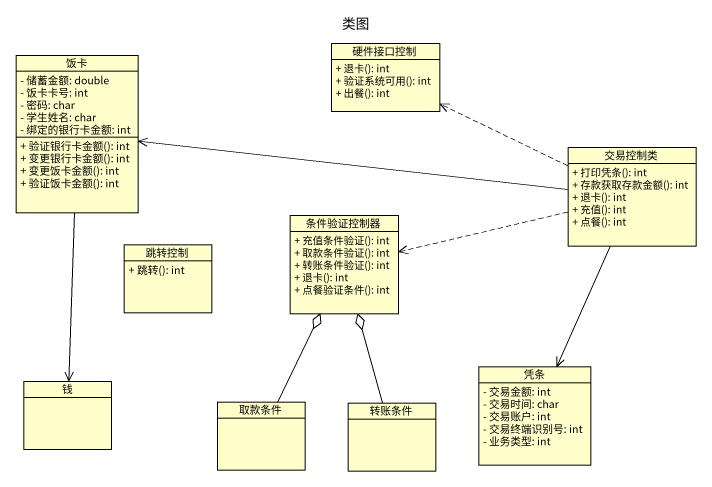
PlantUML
@startuml
title 类图
hide circle
hide empty members
skinparam classAttributeIconSize 0
class 硬件接口控制 {
  + 退卡(): int
  + 验证系统可用(): int
  + 出餐(): int
}
class 饭卡 {
  - 储蓄金额: double
  - 饭卡卡号: int
  - 密码: char
  - 学生姓名: char
  - 绑定的银行卡金额: int
  + 验证银行卡金额(): int
  + 变更银行卡金额(): int
  + 变更饭卡金额(): int
  + 验证饭卡金额(): int
}
class 交易控制类 {
  + 打印凭条(): int
  + 存款获取存款金额(): int
  + 退卡(): int
  + 充值(): int
  + 点餐(): int
}
class 条件验证控制器 {
  + 充值条件验证(): int
  + 取款条件验证(): int
  + 转账条件验证(): int
  + 退卡(): int
  + 点餐验证条件(): int
}
class 跳转控制 {
  + 跳转(): int
}
class 钱
class 凭条 {
  - 交易金额: int
  - 交易时间: char
  - 交易账户: int
  - 交易终端识别号: int
  - 业务类型: int
}
class 取款条件
class 转账条件
饭卡 --> 钱
交易控制类 .left.> 硬件接口控制
交易控制类 -left-> 饭卡
交易控制类 .left.> 条件验证控制器
交易控制类 --> 凭条
取款条件 -up-o 条件验证控制器
转账条件 -up-o 条件验证控制器
@enduml
